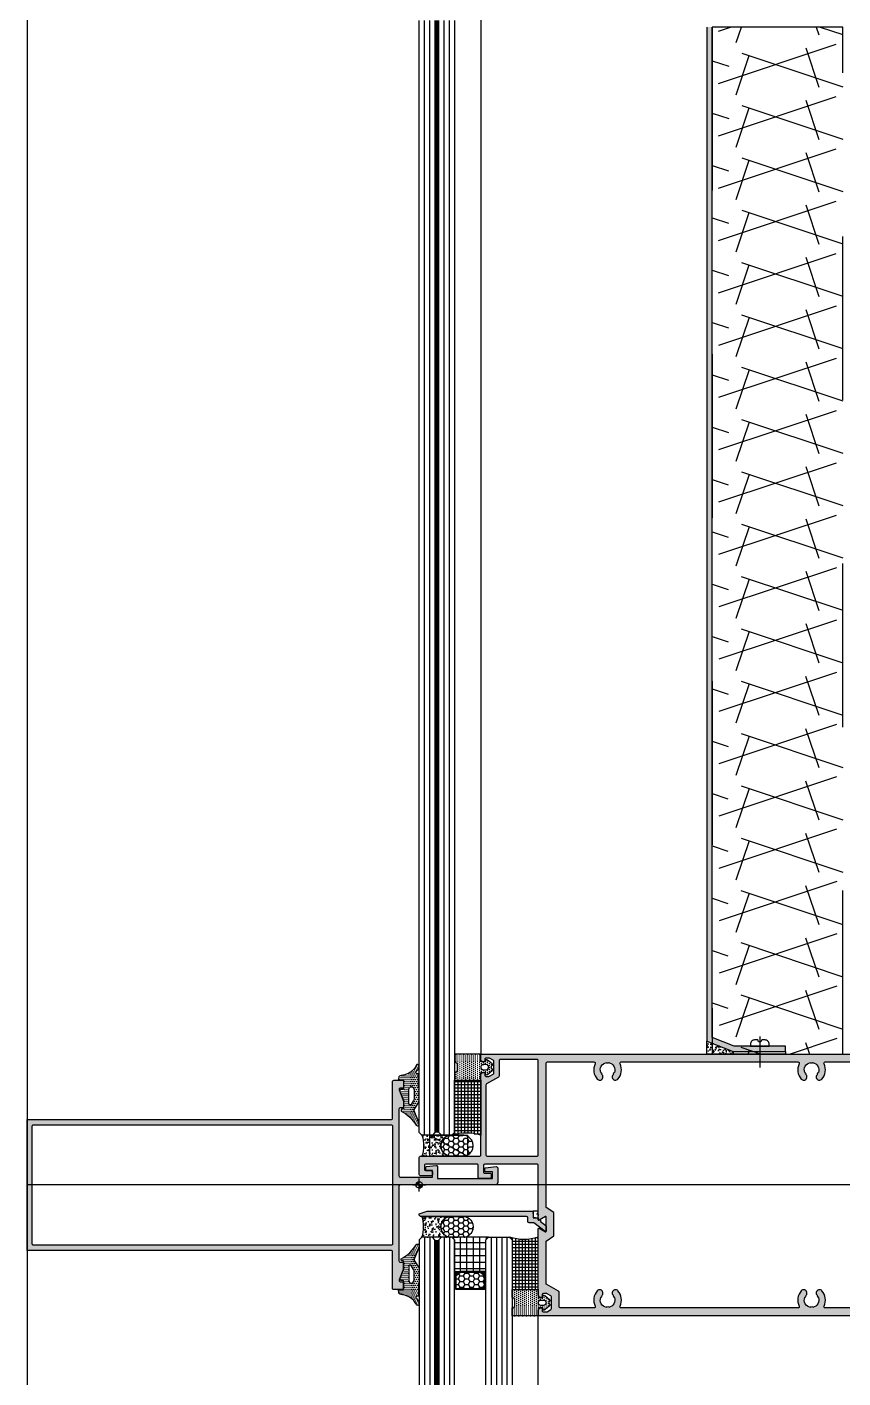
# Model space of a CAD drawing. Header units: millimetres. Extents: x 12351878 to 12381578, y 696206 to 738256.
# Drawn here: x 12356635 to 12356947, y 731465 to 731981 of the extents above; entities that cross this region are included whole.
import ezdxf

# ---------------------------------------------------------------- set-up
doc = ezdxf.new("R2010")
doc.units = ezdxf.units.MM
doc.header["$LTSCALE"] = 1000
for name, pattern in [('CENTER', [50.8, 31.75, -6.35, 6.35, -6.35]), ('CENTER2', [28.575, 19.05, -3.175, 3.175, -3.175]), ('HIDDEN', [0.125, 0.0625, -0.0625])]:
    doc.linetypes.add(name, pattern=pattern)
for name, color, linetype in [('ALUM', 1, 'Continuous'), ('DIM', 7, 'Continuous'), ('ELASTOMER', 6, 'Continuous'), ('ELASTOMER-V', 241, 'Continuous'), ('ELASTROMER-V', 241, 'Continuous'), ('EXTRUSION-V', 141, 'Continuous'), ('EXTRUSION1', 4, 'Continuous'), ('FASTENER', 191, 'Continuous'), ('GLASS', 1, 'Continuous'), ('GLASS-V', 11, 'Continuous'), ('GRID', 8, 'CENTER'), ('INSUL', 8, 'HIDDEN'), ('SFC-ELASTOMER', 6, 'Continuous'), ('SFC-ELASTOMER-V', 241, 'Continuous'), ('SILICONE', 8, 'Continuous'), ('SILICONE-V', 9, 'Continuous'), ('SYMBOL', 7, 'Continuous'), ('型材断面填充', 254, 'Continuous'), ('铝板断面填充', 14, 'Continuous')]:
    doc.layers.add(name, color=color, linetype=linetype)
pattern_1 = [(45, (-5.177405, -3.52174), (-0.04419417, 0.04419417), [])]

# ---------------------------------------------------------------- blocks, each defined once
blk = doc.blocks.new('20211008-LC04')
at = {"layer": '型材断面填充', "linetype": 'ByBlock'}
h = blk.add_hatch(color=256, dxfattribs=at)
edge = h.paths.add_edge_path(flags=16)
edge.add_line((139.73, 22.5), (139.73, -22.5))
edge.add_arc((139.23, -22.5), 0.5, -90, 0, ccw=False)
edge.add_line((139.23, -23), (2.5, -23))
edge.add_arc((2.5, -22.5), 0.5, 180, 270, ccw=False)
edge.add_line((2, -22.5), (2, 22.5))
edge.add_arc((2.5, 22.5), 0.5, 90, 180, ccw=False)
edge.add_line((2.5, 23), (139.23, 23))
edge.add_arc((139.23, 22.5), 0.5, 0, 90, ccw=False)
edge = h.paths.add_edge_path()
edge.add_line((143.7, 37), (142.74, 37))
edge.add_arc((142.74, 36.5), 0.5, 90, 201.8014)
edge.add_line((142.27, 36.31), (143.98, 32.05))
edge.add_arc((143.7, 31.94), 0.3, 0, 21.8014, ccw=False)
edge.add_line((144, 31.94), (144, 29.8))
edge.add_arc((143.7, 29.8), 0.3, -90, 0, ccw=False)
edge.add_line((143.7, 29.5), (142.73, 29.5))
edge.add_arc((142.73, 29), 0.5, 90, 183.6619)
edge.add_line((142.23, 28.97), (142.23, 3.5))
edge.add_arc((142.73, 3.5), 0.5, 180, 270)
edge.add_line((142.73, 3), (155, 3))
edge.add_line((155, 3), (155, 5.5))
edge.add_line((155, 5.5), (152.8, 5.5))
edge.add_arc((152.8, 5.8), 0.3, 180, 270, ccw=False)
edge.add_line((152.5, 5.8), (152.5, 6.74))
edge.add_arc((152.8, 6.74), 0.3, 97.1808, 180, ccw=False)
edge.add_line((152.76, 7.03), (156.44, 7.5))
edge.add_arc((156.5, 7), 0.5, 0, 97.1808, ccw=False)
edge.add_line((157, 7), (157, 2.5))
edge.add_line((157, 2.5), (178, 2.5))
edge.add_line((178, 2.5), (178, 5))
edge.add_line((178, 5), (175.3, 5))
edge.add_arc((175.3, 5.3), 0.3, 180, 270, ccw=False)
edge.add_line((175, 5.3), (175, 6.23))
edge.add_arc((175.3, 6.23), 0.3, 96.3794, 180, ccw=False)
edge.add_line((175.27, 6.53), (179.44, 7))
edge.add_arc((179.5, 6.5), 0.5, 0, 96.3793, ccw=False)
edge.add_line((180, 6.5), (180, 1))
edge.add_arc((179, 1), 1, -90, 0, ccw=False)
edge.add_line((179, 0), (142.73, 0))
edge.add_arc((142.73, -0.5), 0.5, 90, 180)
edge.add_line((142.23, -0.5), (142.23, -28.97))
edge.add_arc((142.73, -29), 0.5, 176.3381, 270)
edge.add_line((142.73, -29.5), (143.7, -29.5))
edge.add_arc((143.7, -29.8), 0.3, 0, 90, ccw=False)
edge.add_line((144, -29.8), (144, -31.94))
edge.add_arc((143.7, -31.94), 0.3, 338.1986, 360, ccw=False)
edge.add_line((143.98, -32.05), (142.27, -36.31))
edge.add_arc((142.74, -36.5), 0.5, 158.1986, 270)
edge.add_line((142.74, -37), (143.7, -37))
edge.add_arc((143.7, -37.3), 0.3, 0, 90, ccw=False)
edge.add_line((144, -37.3), (144, -39.7))
edge.add_arc((143.7, -39.7), 0.3, -90, 0, ccw=False)
edge.add_line((143.7, -40), (140.23, -40))
edge.add_arc((140.23, -39.5), 0.5, 180, 270, ccw=False)
edge.add_line((139.73, -39.5), (139.73, -25.5))
edge.add_arc((139.23, -25.5), 0.5, 0, 90)
edge.add_line((139.23, -25), (0, -25))
edge.add_line((0, -25), (0, 25))
edge.add_line((0, 25), (139.23, 25))
edge.add_arc((139.23, 25.5), 0.5, 270, 360)
edge.add_line((139.73, 25.5), (139.73, 39.5))
edge.add_arc((140.23, 39.5), 0.5, 90, 180, ccw=False)
edge.add_line((140.23, 40), (143.7, 40))
edge.add_arc((143.7, 39.7), 0.3, 0, 90, ccw=False)
edge.add_line((144, 39.7), (144, 37.3))
edge.add_arc((143.7, 37.3), 0.3, 270, 360, ccw=False)
at = {"color": 0, "linetype": 'ByBlock'}
for points in [[(143.7, 37), (142.74, 37, 0.530598), (142.27, 36.31), (143.98, 32.05, -0.095415), (144, 31.94), (144, 29.8, -0.414214), (143.7, 29.5), (142.73, 29.5, 0.43306), (142.23, 28.97), (142.23, 3.5, 0.414214), (142.73, 3), (155, 3), (155, 5.5), (152.8, 5.5, -0.414214), (152.5, 5.8), (152.5, 6.74, -0.377964), (152.76, 7.03), (156.44, 7.5, -0.451416), (157, 7), (157, 2.5), (178, 2.5), (178, 5), (175.3, 5, -0.414214), (175, 5.3), (175, 6.23, -0.381966), (175.27, 6.53), (179.44, 7, -0.447213), (180, 6.5), (180, 1, -0.414214), (179, 0), (142.73, 0, 0.414214), (142.23, -0.5), (142.23, -28.97, 0.43306), (142.73, -29.5), (143.7, -29.5, -0.414214), (144, -29.8), (144, -31.94, -0.095415), (143.98, -32.05), (142.27, -36.31, 0.530598), (142.74, -37), (143.7, -37, -0.414214), (144, -37.3), (144, -39.7, -0.414214), (143.7, -40), (140.23, -40, -0.414214), (139.73, -39.5), (139.73, -25.5, 0.414214), (139.23, -25), (0, -25), (0, 25), (139.23, 25, 0.414214), (139.73, 25.5), (139.73, 39.5, -0.414214), (140.23, 40), (143.7, 40, -0.414214), (144, 39.7), (144, 37.3, -0.414214)], [(139.73, 22.5), (139.73, -22.5, -0.414214), (139.23, -23), (2.5, -23, -0.414214), (2, -22.5), (2, 22.5, -0.414214), (2.5, 23), (139.23, 23, -0.414214)]]:
    blk.add_lwpolyline(points, format="xyb", close=True, dxfattribs=at)
blk = doc.blocks.new('WP')
at = {"linetype": 'ByBlock'}
h = blk.add_hatch(dxfattribs=at)
h.set_pattern_fill('ANSI31', color=0, scale=0.5, style=0)
h.set_pattern_definition(pattern_1)
h.paths.add_polyline_path([(0, 1.25, 0.414214), (-1.25, 0), (0, 0)])
h = blk.add_hatch(dxfattribs=at)
h.set_pattern_fill('ANSI31', color=0, scale=0.5, style=0)
h.set_pattern_definition(pattern_1)
h.paths.add_polyline_path([(0, -1.25, 0.414214), (1.25, 0), (0, 0)])
at = {"color": 0, "linetype": 'ByBlock'}
for p, q in [((-2.45, 0), (2.45, 0)), ((0, -2.45), (0, 2.45))]:
    blk.add_line(p, q, dxfattribs=at)
blk.add_circle((0, 0), 1.25, dxfattribs=at)
blk = doc.blocks.new('*U52')
at = {"linetype": 'CENTER2', "ltscale": 0.5}
blk.add_line((0, 5.68), (0, -12.18), dxfattribs=at)
at = {"color": 0, "linetype": 'ByBlock'}
blk.add_lwpolyline([(-0.67, 2.51), (-1.17, 3.6), (-3, 3.6, 0.414214), (-5.4, 1.2), (-5.4, 0), (5.4, 0), (5.4, 1.2, 0.414214), (3, 3.6), (1.17, 3.6), (0.67, 2.51)], format="xyb", close=True, dxfattribs=at)
blk = doc.blocks.new('*U62')
at = {"layer": 'INSUL'}
h = blk.add_hatch(dxfattribs=at)
h.set_pattern_fill('钻石形', color=256, scale=2.5, style=0, pattern_type=2)
h.set_pattern_definition([(161.57, (-390, 4.5), (-20.00141, -0.00173), [-142.3, 15.8]), (18.43, (-395, 4.5), (-20.00141, 0.00173), [-142.3, 15.8]), (108.43, (-390, 4.5), (9.99638, -50.00438), [47.425, -110.675]), (71.57, (-395, 4.5), (9.99638, 50.00438), [47.425, -110.675])])
h.paths.add_polyline_path([(-392.5, 2), (0, 2), (0, 52), (-392.5, 52)])
at = {"layer": 'SILICONE'}
h = blk.add_hatch(dxfattribs=at)
h.set_pattern_fill('AR-SAND', color=256, angle=360, style=0)
h.set_pattern_definition([(37.5, (-97272.6288, -18845.2114), (-0.062993358, 1.92682377), [0, -1.52, 0, -1.7, 0, -1.625]), (7.5, (-97272.6288, -18845.2114), (1.769776705, 2.822146065), [0, -0.82, 0, -1.37, 0, -0.525]), (327.5, (-97273.8588, -18845.2114), (3.114141862, 0.005659054), [0, -0.5, 0, -1.8, 0, -2.35]), (317.5, (-97273.8588, -18845.2114), (3.006126605, 0.877675565), [0, -0.25, 0, -1.18, 0, -1.35])])
h.paths.add_polyline_path([(-5, 0), (-1, 10), (0, 10), (0, 0)])
at = {"layer": 'ALUM', "linetype": 'ByBlock'}
blk.add_lwpolyline([(-392.5, 0), (-5, 0), (-1, 10), (-1, 30), (-3, 30), (-3, 10.39), (-6.35, 2), (-392.5, 2)], dxfattribs=at)
at = {"layer": 'ELASTROMER-V', "linetype": 'HIDDEN'}
blk.add_lwpolyline([(0, 30), (0, 10), (-1, 10), (-1, 30)], close=True, dxfattribs=at)
at = {"layer": 'INSUL'}
blk.add_lwpolyline([(-392.5, 2), (0, 2), (0, 52), (-392.5, 52)], close=True, dxfattribs=at)
at = {"layer": 'SILICONE'}
blk.add_lwpolyline([(-5, 0), (-1, 10), (0, 10), (0, 0)], close=True, dxfattribs=at)
at = {"layer": 'FASTENER', "xscale": 0.6666666666666666, "yscale": 0.6666666666666666, "zscale": 0.6666666666666666, "rotation": 90.00000000000004}
blk.add_blockref('*U52', (-3, 20.19), dxfattribs=at)
blk = doc.blocks.new('1902-190121-05')
at = {"layer": 'SFC-ELASTOMER-V'}
h = blk.add_hatch(dxfattribs=at)
h.set_pattern_fill('DOTS', color=256, scale=12, style=0)
h.set_pattern_definition([(0, (-98970.10256, 48449.7369), (0.375, 0.75), [0, -0.75])])
edge = h.paths.add_edge_path(flags=16)
edge.add_arc((3, 3.79), 1, 340.0516, 360)
edge.add_line((4, 3.79), (4, 7.22))
edge.add_arc((3, 7.22), 1, 0, 32.5125)
edge.add_line((3.84, 7.75), (2.92, 9.2))
edge.add_arc((2.5, 8.93), 0.5, 32.5125, 180)
edge.add_line((2, 8.93), (2, 3.45))
edge.add_arc((2.95, 3.45), 0.945, 180, 344.0436)
edge.add_arc((7.7, 2.09), 4, 160.0516, 164.0436, ccw=False)
edge = h.paths.add_edge_path()
edge.add_line((5.7, -2.5), (5.2, -2.5))
edge.add_arc((5.2, -3), 0.5, 90, 226.5751)
edge.add_line((4.86, -3.36), (5.06, -3.56))
edge.add_arc((2.81, -6), 3.32, 16.0825, 47.2847, ccw=False)
edge.add_line((6, -5.08), (6, -5.53))
edge.add_arc((5.41, -5.5), 0.591, 194.2601, 356.8265, ccw=False)
edge.add_arc((1.38, -6.82), 3.65, 18.8601, 46.1587)
edge.add_line((3.91, -4.19), (2.69, -3.14))
edge.add_arc((6.85, 3.94), 8.22, 234.2774, 239.6178, ccw=False)
edge.add_line((2.05, -2.73), (0.43, -2.06))
edge.add_arc((-1.81, -11.81), 10, 77.0054, 85.1504)
edge.add_arc((-0.88, -0.85), 1, 188.5308, 265.1504, ccw=False)
edge.add_line((-1.87, -0.99), (-2.02, 0))
edge.add_line((-2.02, 0), (0, 0))
edge.add_line((0, 0), (0, 3.5))
edge.add_line((0, 3.5), (-1, 3.5))
edge.add_arc((-1, 4), 0.5, 157.3801, 270, ccw=False)
edge.add_line((-1.46, 4.19), (0, 7.5))
edge.add_line((0, 7.5), (0, 11))
edge.add_line((0, 11), (-0.5, 11))
edge.add_arc((-0.5, 11.5), 0.5, 143.1301, 270, ccw=False)
edge.add_arc((-8.49, 25.72), 15.85, 298.5903, 327.3087)
edge.add_arc((5.28, 16.89), 0.5, 90, 147.3087, ccw=False)
edge.add_line((5.28, 17.39), (5.5, 17.39))
edge.add_arc((5.5, 16.89), 0.5, 0, 90, ccw=False)
edge.add_line((6, 16.89), (6, 16.57))
edge.add_arc((5.5, 16.57), 0.5, 337.7652, 360, ccw=False)
edge.add_line((5.96, 16.38), (4.01, 11.61))
edge.add_arc((4.47, 11.42), 0.5, 157.7652, 212.5125)
edge.add_line((4.05, 11.15), (5.92, 8.21))
edge.add_arc((5.5, 7.95), 0.5, 0, 32.5125, ccw=False)
edge.add_line((6, 7.95), (6, 2.99))
edge.add_arc((5.5, 2.99), 0.5, 323.1301, 360, ccw=False)
edge.add_arc((6.7, 2.09), 1, 143.1301, 180)
edge.add_line((5.7, 2.09), (5.7, -2.5))
at = {"color": 0, "linetype": 'ByBlock'}
blk.add_lwpolyline([(5.7, -2.5), (5.2, -2.5, 0.678166), (4.86, -3.36), (5.06, -3.56, -0.136993), (6, -5.08), (6, -5.53, -0.858364), (4.84, -5.64), (4.84, -5.64, 0.119679), (3.91, -4.19), (2.69, -3.14, -0.023306), (2.05, -2.73), (0.43, -2.06, 0.035554), (-0.97, -1.84, -0.347355), (-1.87, -0.99), (-2.02, 0), (0, 0), (0, 3.5), (-1, 3.5, -0.535184), (-1.46, 4.19), (0, 7.5), (0, 11), (-0.5, 11, -0.618034), (-0.9, 11.8, 0.125968), (4.86, 17.16, -0.255402), (5.28, 17.39), (5.5, 17.39, -0.414214), (6, 16.89), (6, 16.57, -0.097323), (5.96, 16.38), (4.01, 11.61, 0.24353), (4.05, 11.15), (5.92, 8.21, -0.142822), (6, 7.95), (6, 2.99, -0.162278), (5.9, 2.69, 0.162278), (5.7, 2.09), (5.7, -2.5)], format="xyb", dxfattribs=at)
blk.add_lwpolyline([(3.94, 3.45, 0.087262), (4, 3.79), (4, 7.22, 0.142822), (3.84, 7.75), (2.92, 9.2, 0.750054), (2, 8.93), (2, 3.45, 0.869621), (3.85, 3.19, -0.01742)], format="xyb", close=True, dxfattribs=at)
blk = doc.blocks.new('*U44')
at = {"layer": 'ELASTOMER-V', "linetype": 'ByBlock'}
h = blk.add_hatch(dxfattribs=at)
h.set_pattern_fill('DOTS', color=256, scale=12, style=0)
h.set_pattern_definition([(0, (0, -2), (0.375, 0.75), [0, -0.75])])
edge = h.paths.add_edge_path()
edge.add_arc((1, -14.81), 1, 0, 90)
edge.add_line((1, -13.81), (-1, -13.81))
edge.add_arc((-1, -14.81), 1, 90, 180)
edge.add_line((-2, -14.81), (-5, -14.81))
edge.add_line((-5, -14.81), (-5, -4.81))
edge.add_line((-5, -4.81), (-2, -4.81))
edge.add_line((-2, -4.81), (-2, -3.11))
edge.add_line((-2, -3.11), (-2.35, -3.11))
edge.add_arc((-2.35, -2.61), 0.5, 140.4654, 270, ccw=False)
edge.add_line((-2.74, -2.29), (-1.25, -0.49))
edge.add_arc((-0.86, -0.81), 0.5, 90, 140.4654, ccw=False)
edge.add_line((-0.86, -0.31), (-0.75, -0.31))
edge.add_arc((0, 0), 0.813, 202.6199, 337.3801)
edge.add_line((0.75, -0.31), (0.86, -0.31))
edge.add_arc((0.86, -0.81), 0.5, 39.5346, 90, ccw=False)
edge.add_line((1.25, -0.49), (2.74, -2.29))
edge.add_arc((2.35, -2.61), 0.5, -90, 39.5346, ccw=False)
edge.add_line((2.35, -3.11), (2, -3.11))
edge.add_line((2, -3.11), (2, -4.81))
edge.add_line((2, -4.81), (5, -4.81))
edge.add_line((5, -4.81), (5, -14.81))
edge.add_line((5, -14.81), (2, -14.81))
edge = h.paths.add_edge_path(flags=16)
edge.add_line((1, -2.81), (1, -3.81))
edge.add_arc((0, -3.81), 1, -180, 0, ccw=False)
edge.add_line((-1, -3.81), (-1, -2.81))
edge.add_arc((0, -2.81), 1, 0, 180, ccw=False)
at = {"color": 0, "linetype": 'ByBlock'}
for points in [[(2, -14.81, 0.414214), (1, -13.81), (-1, -13.81, 0.414214), (-2, -14.81), (-5, -14.81), (-5, -4.81), (-2, -4.81), (-2, -3.11), (-2.35, -3.11, -0.634219), (-2.74, -2.29), (-1.25, -0.49, -0.223826), (-0.86, -0.31), (-0.75, -0.31, 0.666667), (0.75, -0.31), (0.86, -0.31, -0.223826), (1.25, -0.49), (2.74, -2.29, -0.634219), (2.35, -3.11), (2, -3.11), (2, -4.81), (5, -4.81), (5, -14.81)], [(1, -2.81), (1, -3.81, -1), (-1, -3.81), (-1, -2.81, -1)]]:
    blk.add_lwpolyline(points, format="xyb", close=True, dxfattribs=at)
blk = doc.blocks.new('*U57')
at = {"layer": 'GLASS'}
for points in [[(426, 11.5), (1, 11.5), (0, 10.5), (0, 6.5), (1, 5.5), (426, 5.5)], [(426, 4), (1, 4), (0, 3), (0, -1), (1, -2), (426, -2)]]:
    blk.add_lwpolyline(points, dxfattribs=at)
at = {"layer": 'GLASS-V'}
for p, q in [((0, 9.5), (426, 9.5)), ((0, 7.5), (426, 7.5)), ((0, 2), (426, 2)), ((0, 0), (426, 0))]:
    blk.add_line(p, q, dxfattribs=at)
at = {"layer": 'GLASS-V', "linetype": 'HIDDEN', "const_width": 1.5}
blk.add_lwpolyline([(1, 4.75), (426, 4.75)], dxfattribs=at)
blk = doc.blocks.new('20211011-LC03')
at = {"layer": '型材断面填充', "linetype": 'ByBlock'}
h = blk.add_hatch(color=256, dxfattribs=at)
edge = h.paths.add_edge_path()
edge.add_arc((3.27, 2.2), 0.2, 270, 390)
edge.add_line((3.44, 2.3), (3.34, 2.48))
edge.add_arc((3.53, 2.59), 0.222, 90, 210, ccw=False)
edge.add_line((3.53, 2.81), (3.81, 2.81))
edge.add_arc((3.81, 3.04), 0.222, 270, 322.4314)
edge.add_line((3.99, 2.9), (5.5, 4.86))
edge.add_arc((5.67, 4.73), 0.22, 90, 142.4314, ccw=False)
edge.add_line((5.67, 4.95), (7.64, 4.95))
edge.add_arc((7.64, 4.73), 0.22, -37.5686, 90, ccw=False)
edge.add_line((7.81, 4.59), (4.5, 0.28))
edge.add_line((4.5, 0.28), (4.5, -1.5))
edge.add_arc((4, -1.5), 0.5, -89.9999, 0, ccw=False)
edge.add_line((4, -2), (2.5, -2))
edge.add_arc((2.5, -2.5), 0.5, 90.0001, 180)
edge.add_line((2, -2.5), (2, -43))
edge.add_arc((1.5, -43), 0.5, -90, 0, ccw=False)
edge.add_line((1.5, -43.5), (1, -43.5))
edge.add_line((1, -43.5), (0, -40.5))
edge.add_line((0, -40.5), (0, 0))
edge.add_line((0, 0), (2.5, 0))
edge.add_line((2.5, 0), (2.5, 2))
edge.add_line((2.5, 2), (3.27, 2))
at = {"color": 0, "linetype": 'ByBlock'}
blk.add_lwpolyline([(3.27, 2, 0.57735), (3.44, 2.3), (3.34, 2.48, -0.57735), (3.53, 2.81), (3.81, 2.81, 0.232852), (3.99, 2.9), (5.5, 4.86, -0.232852), (5.67, 4.95), (7.64, 4.95, -0.622255), (7.81, 4.59), (4.5, 0.28), (4.5, -1.5, -0.414213), (4, -2), (2.5, -2, 0.414213), (2, -2.5), (2, -43, -0.414214), (1.5, -43.5), (1, -43.5), (0, -40.5), (0, 0), (2.5, 0), (2.5, 2)], format="xyb", close=True, dxfattribs=at)
blk = doc.blocks.new('*U116')
at = {"layer": 'GLASS-V'}
h = blk.add_hatch(dxfattribs=at)
h.set_pattern_fill('HONEY', color=256, scale=10, angle=90, style=0)
h.set_pattern_definition([(90, (-8261.038, 34583.1971), (1.08253175, 1.875), [1.25, -2.5]), (330, (-8261.038, 34583.1971), (1.082531757, -1.874999996), [1.25, -2.5]), (30, (-8261.038, 34583.1971), (2.165063507, 4e-09), [-2.5, 1.25])])
edge = h.paths.add_edge_path()
edge.add_arc((14.8, 12.25), 0.2, 218, 270, ccw=False)
edge.add_line((14.64, 12.13), (13.34, 13.79))
edge.add_arc((13.5, 13.91), 0.2, 180, 218, ccw=False)
edge.add_line((13.3, 13.91), (13.3, 17.5))
edge.add_line((13.3, 17.5), (13.3, 21.09))
edge.add_arc((13.5, 21.09), 0.2, 142, 180, ccw=False)
edge.add_line((13.34, 21.21), (14.64, 22.87))
edge.add_arc((14.8, 22.75), 0.2, 90, 142, ccw=False)
edge.add_line((14.8, 22.95), (19.5, 22.95))
edge.add_arc((19.5, 22.75), 0.2, 0, 90, ccw=False)
edge.add_line((19.7, 22.75), (19.7, 12.25))
edge.add_arc((19.5, 12.25), 0.2, 270, 360, ccw=False)
edge.add_line((19.5, 12.05), (14.8, 12.05))
at = {"layer": 'SILICONE'}
h = blk.add_hatch(dxfattribs=at)
h.set_pattern_fill('DOTS', color=256, scale=3, angle=180, style=0)
h.set_pattern_definition([(180, (-2314.46293, 32414.2856), (-0.09375, -0.1875), [0, -0.1875])])
edge = h.paths.add_edge_path()
edge.add_arc((-1.94, 22.29), 14.99, -4.6162, 4.6162, ccw=False)
edge.add_arc((13.47, 21.1), 0.474, 140.8945, 181.1055, ccw=False)
edge.add_line((13.11, 21.4), (14.41, 23.06))
edge.add_arc((14.8, 22.75), 0.5, 90, 142, ccw=False)
edge.add_line((14.8, 23.25), (14.8, 23.5))
edge.add_line((14.8, 23.5), (13, 23.5))
h = blk.add_hatch(dxfattribs=at)
h.set_pattern_fill('DOTS', color=256, scale=3, angle=270, style=0)
h.set_pattern_definition([(270, (-2314.46293, 32414.2856), (0.1875, -0.09375), [0, -0.1875])])
edge = h.paths.add_edge_path()
edge.add_arc((-1.94, 12.71), 14.99, 355.3838, 364.6162)
edge.add_arc((13.47, 13.9), 0.474, 178.8945, 219.1055)
edge.add_line((13.11, 13.6), (14.41, 11.94))
edge.add_arc((14.8, 12.25), 0.5, 218, 270)
edge.add_line((14.8, 11.75), (14.8, 11.5))
edge.add_line((14.8, 11.5), (13, 11.5))
at = {"layer": 'SILICONE-V'}
h = blk.add_hatch(dxfattribs=at)
h.set_pattern_fill('ANSI37', color=256, scale=20, angle=135, style=0)
h.set_pattern_definition([(180, (-8259.038, 34605.197), (2e-12, -2.5), []), (270, (-8259.038, 34605.197), (2.5, 2e-12), [])])
edge = h.paths.add_edge_path()
edge.add_line((0, 24.5), (0, 10.5))
edge.add_line((0, 10.5), (1, 11.5))
edge.add_line((1, 11.5), (13, 11.5))
edge.add_arc((-2.77, 12.73), 15.82, 355.5337, 364.4663)
edge.add_line((13, 13.96), (13, 21.04))
edge.add_arc((-1.77, 22.27), 14.82, 355.2311, 364.7689)
edge.add_line((13, 23.5), (1, 23.5))
edge.add_line((1, 23.5), (0, 24.5))
at = {"layer": 'GLASS'}
for points in [[(1185, 23.5), (1, 23.5), (0, 24.5), (0, 32.5), (1, 33.5), (1185, 33.5)], [(1185, 11.5), (1, 11.5), (0, 10.5), (0, 6.5), (1, 5.5), (1185, 5.5)], [(1185, 4), (1, 4), (0, 3), (0, -1), (1, -2), (1185, -2)]]:
    blk.add_lwpolyline(points, dxfattribs=at)
at = {"layer": 'GLASS-V'}
for p, q in [((0, 31.5), (1185, 31.5)), ((0, 29.5), (1185, 29.5)), ((0, 27.5), (1185, 27.5)), ((0, 25.5), (1185, 25.5)), ((20, 20.67, 0), (19.7, 20.67, 0)), ((20, 20.08, 0), (19.7, 20.08, 0)), ((20, 14.92, 0), (19.7, 14.92, 0)), ((20, 14.33, 0), (19.7, 14.33, 0)), ((0, 9.5), (1185, 9.5)), ((0, 7.5), (1185, 7.5)), ((0, 2), (1185, 2)), ((0, 0), (1185, 0))]:
    blk.add_line(p, q, dxfattribs=at)
for points in [[(13, 17.5), (13, 21.09, -0.167343), (13.11, 21.4), (14.41, 23.06, -0.230868), (14.8, 23.25), (19.5, 23.25, -0.414214), (20, 22.75), (20, 17.5), (20, 12.25, -0.414214), (19.5, 11.75), (14.8, 11.75, -0.230868), (14.41, 11.94), (13.11, 13.6, -0.167343), (13, 13.91)], [(14.8, 12.05, -0.230868), (14.64, 12.13), (13.34, 13.79, -0.167343), (13.3, 13.91), (13.3, 17.5), (13.3, 21.09, -0.167343), (13.34, 21.21), (14.64, 22.87, -0.230868), (14.8, 22.95), (19.5, 22.95, -0.414214), (19.7, 22.75), (19.7, 12.25, -0.414214), (19.5, 12.05)]]:
    blk.add_lwpolyline(points, format="xyb", close=True, dxfattribs=at)
at = {"layer": 'GLASS-V', "linetype": 'HIDDEN', "const_width": 1.5}
blk.add_lwpolyline([(1, 4.75), (1185, 4.75)], dxfattribs=at)
at = {"layer": 'SILICONE'}
for points in [[(0, 24.5), (0, 10.5), (1, 11.5), (13, 11.5, 0.038996), (13, 13.96), (13, 21.04, 0.041641), (13, 23.5), (1, 23.5)], [(13, 23.5, -0.040306), (13, 21.09, -0.177276), (13.11, 21.4), (14.41, 23.06, -0.230868), (14.8, 23.25), (14.8, 23.5)], [(13, 11.5, 0.040306), (13, 13.91, 0.177276), (13.11, 13.6), (14.41, 11.94, 0.230868), (14.8, 11.75), (14.8, 11.5)]]:
    blk.add_lwpolyline(points, format="xyb", close=True, dxfattribs=at)
blk = doc.blocks.new('20211011-LC12')
at = {"layer": '型材断面填充', "linetype": 'ByBlock'}
h = blk.add_hatch(color=256, dxfattribs=at)
edge = h.paths.add_edge_path(flags=16)
edge.add_arc((45, 47.5), 0.5, 0, 90)
edge.add_line((45, 48), (31, 48))
edge.add_arc((31, 47.5), 0.5, 90, 180)
edge.add_line((30.5, 47.5), (30.5, 41.63))
edge.add_arc((30, 41.63), 0.5, -60.2551, 0, ccw=False)
edge.add_line((30.25, 41.2), (25.75, 38.63))
edge.add_arc((26, 38.19), 0.5, 119.7449, 180)
edge.add_line((25.5, 38.19), (25.5, 11.5))
edge.add_arc((26, 11.5), 0.5, 180, 270)
edge.add_line((26, 11), (45, 11))
edge.add_arc((45, 11.5), 0.5, 270, 360)
edge.add_line((45.5, 11.5), (45.5, 47.5))
edge = h.paths.add_edge_path(flags=16)
edge.add_arc((150, 44), 5.3, 154.4668, 222.0226)
edge.add_arc((146.99, 41.29), 1.25, 222.0226, 330)
edge.add_arc((146.99, 41.29), 1.25, 330, 402.0226)
edge.add_arc((150, 44), 2.8, 218.5196, 222.0226, ccw=False)
edge.add_line((147.81, 42.26), (147.93, 42.35))
edge.add_arc((150, 44), 2.65, 201.4804, 218.5196, ccw=False)
edge.add_line((147.53, 43.03), (147.39, 42.97))
edge.add_arc((150, 44), 2.8, 98.5196, 201.4804, ccw=False)
edge.add_line((149.59, 46.77), (149.61, 46.62))
edge.add_arc((150, 44), 2.65, 81.4804, 98.5196, ccw=False)
edge.add_line((150.39, 46.62), (150.41, 46.77))
edge.add_arc((150, 44), 2.8, -21.4804, 81.4804, ccw=False)
edge.add_line((152.61, 42.97), (152.47, 43.03))
edge.add_arc((150, 44), 2.65, 321.4804, 338.5196, ccw=False)
edge.add_line((152.07, 42.35), (152.19, 42.26))
edge.add_arc((150, 44), 2.8, 317.9774, 321.4804, ccw=False)
edge.add_arc((153.01, 41.29), 1.25, 137.9774, 210)
edge.add_arc((153.01, 41.29), 1.25, 210, 317.9774)
edge.add_arc((150, 44), 5.3, 317.9774, 385.5332)
edge.add_arc((155.23, 46.5), 0.5, 90, 205.5332, ccw=False)
edge.add_line((155.23, 47), (196.5, 47))
edge.add_arc((196.5, 46.5), 0.5, 0, 90, ccw=False)
edge.add_line((197, 46.5), (197, -46.5))
edge.add_arc((196.5, -46.5), 0.5, -90, 0, ccw=False)
edge.add_line((196.5, -47), (155.23, -47))
edge.add_arc((155.23, -46.5), 0.5, 154.4668, 270, ccw=False)
edge.add_arc((150, -44), 5.3, 334.4668, 402.0226)
edge.add_arc((153.01, -41.29), 1.25, 42.0226, 150)
edge.add_arc((153.01, -41.29), 1.25, 150, 222.0226)
edge.add_arc((150, -44), 2.8, 38.5196, 42.0226, ccw=False)
edge.add_line((152.19, -42.26), (152.07, -42.35))
edge.add_arc((150, -44), 2.65, 21.4804, 38.5196, ccw=False)
edge.add_line((152.47, -43.03), (152.61, -42.97))
edge.add_arc((150, -44), 2.8, -81.4804, 21.4804, ccw=False)
edge.add_line((150.41, -46.77), (150.39, -46.62))
edge.add_arc((150, -44), 2.65, 261.4804, 278.5196, ccw=False)
edge.add_line((149.61, -46.62), (149.59, -46.77))
edge.add_arc((150, -44), 2.8, 158.5196, 261.4804, ccw=False)
edge.add_line((147.39, -42.97), (147.53, -43.03))
edge.add_arc((150, -44), 2.65, 141.4804, 158.5196, ccw=False)
edge.add_line((147.93, -42.35), (147.81, -42.26))
edge.add_arc((150, -44), 2.8, 137.9774, 141.4804, ccw=False)
edge.add_arc((146.99, -41.29), 1.25, 317.9774, 390)
edge.add_arc((146.99, -41.29), 1.25, 30, 137.9774)
edge.add_arc((150, -44), 5.3, 137.9774, 205.5332)
edge.add_arc((144.77, -46.5), 0.5, -90, 25.5332, ccw=False)
edge.add_line((144.77, -47), (77.23, -47))
edge.add_arc((77.23, -46.5), 0.5, 154.4668, 270, ccw=False)
edge.add_arc((72, -44), 5.3, 334.4668, 402.0226)
edge.add_arc((75.01, -41.29), 1.25, 42.0226, 150)
edge.add_arc((75.01, -41.29), 1.25, 150, 222.0226)
edge.add_arc((72, -44), 2.8, 38.5196, 42.0226, ccw=False)
edge.add_line((74.19, -42.26), (74.07, -42.35))
edge.add_arc((72, -44), 2.65, 21.4804, 38.5196, ccw=False)
edge.add_line((74.47, -43.03), (74.61, -42.97))
edge.add_arc((72, -44), 2.8, -81.4804, 21.4804, ccw=False)
edge.add_line((72.41, -46.77), (72.39, -46.62))
edge.add_arc((72, -44), 2.65, 261.4804, 278.5196, ccw=False)
edge.add_line((71.61, -46.62), (71.59, -46.77))
edge.add_arc((72, -44), 2.8, 158.5196, 261.4804, ccw=False)
edge.add_line((69.39, -42.97), (69.53, -43.03))
edge.add_arc((72, -44), 2.65, 141.4804, 158.5196, ccw=False)
edge.add_line((69.93, -42.35), (69.81, -42.26))
edge.add_arc((72, -44), 2.8, 137.9774, 141.4804, ccw=False)
edge.add_arc((68.99, -41.29), 1.25, 317.9774, 390)
edge.add_arc((68.99, -41.29), 1.25, 30, 137.9774)
edge.add_arc((72, -44), 5.3, 137.9774, 205.5332)
edge.add_arc((66.77, -46.5), 0.5, -90, 25.5332, ccw=False)
edge.add_line((66.77, -47), (54, -47))
edge.add_arc((54, -46.5), 0.5, 180, 270, ccw=False)
edge.add_line((53.5, -46.5), (53.5, -41.05))
edge.add_arc((53, -41.05), 0.5, 0, 60.2551)
edge.add_line((53.25, -40.62), (48.75, -38.05))
edge.add_arc((49, -37.61), 0.5, 180, 240.2551, ccw=False)
edge.add_line((48.5, -37.61), (48.5, -21.42))
edge.add_line((48.5, -21.42), (51.5, -19.42))
edge.add_line((51.5, -19.42), (51.5, -10.58))
edge.add_line((51.5, -10.58), (48.5, -8.58))
edge.add_line((48.5, -8.58), (48.5, 46.5))
edge.add_arc((49, 46.5), 0.5, 90, 180, ccw=False)
edge.add_line((49, 47), (66.77, 47))
edge.add_arc((66.77, 46.5), 0.5, -25.5332, 90, ccw=False)
edge.add_arc((72, 44), 5.3, 154.4668, 222.0226)
edge.add_arc((68.99, 41.29), 1.25, 222.0226, 330)
edge.add_arc((68.99, 41.29), 1.25, 330, 402.0226)
edge.add_arc((72, 44), 2.8, 218.5196, 222.0226, ccw=False)
edge.add_line((69.81, 42.26), (69.93, 42.35))
edge.add_arc((72, 44), 2.65, 201.4804, 218.5196, ccw=False)
edge.add_line((69.53, 43.03), (69.39, 42.97))
edge.add_arc((72, 44), 2.8, 98.5196, 201.4804, ccw=False)
edge.add_line((71.59, 46.77), (71.61, 46.62))
edge.add_arc((72, 44), 2.65, 81.4804, 98.5196, ccw=False)
edge.add_line((72.39, 46.62), (72.41, 46.77))
edge.add_arc((72, 44), 2.8, -21.4804, 81.4804, ccw=False)
edge.add_line((74.61, 42.97), (74.47, 43.03))
edge.add_arc((72, 44), 2.65, 321.4804, 338.5196, ccw=False)
edge.add_line((74.07, 42.35), (74.19, 42.26))
edge.add_arc((72, 44), 2.8, 317.9774, 321.4804, ccw=False)
edge.add_arc((75.01, 41.29), 1.25, 137.9774, 210)
edge.add_arc((75.01, 41.29), 1.25, 210, 317.9774)
edge.add_arc((72, 44), 5.3, 317.9774, 385.5332)
edge.add_arc((77.23, 46.5), 0.5, 90, 205.5332, ccw=False)
edge.add_line((77.23, 47), (144.77, 47))
edge.add_arc((144.77, 46.5), 0.5, -25.5332, 90, ccw=False)
edge = h.paths.add_edge_path()
edge.add_arc((46.5, -48), 1, 90, 180, ccw=False)
edge.add_line((46.5, -47), (46.7, -47))
edge.add_arc((46.7, -47.3), 0.3, 0, 90, ccw=False)
edge.add_line((47, -47.3), (47, -48))
edge.add_arc((47.5, -48), 0.5, 180, 270)
edge.add_line((47.5, -48.5), (48.62, -48.5))
edge.add_arc((48.62, -48), 0.5, 270, 299.7449)
edge.add_line((48.87, -48.43), (50.25, -47.64))
edge.add_arc((50, -47.21), 0.5, 299.7449, 360)
edge.add_line((50.5, -47.21), (50.5, -42.79))
edge.add_arc((50, -42.79), 0.5, 0, 60.2551)
edge.add_line((50.25, -42.36), (48.87, -41.57))
edge.add_arc((48.62, -42), 0.5, 60.2551, 90)
edge.add_line((48.62, -41.5), (47.5, -41.5))
edge.add_arc((47.5, -42), 0.5, 90, 180)
edge.add_line((47, -42), (47, -42.7))
edge.add_arc((46.7, -42.7), 0.3, -90, 0, ccw=False)
edge.add_line((46.7, -43), (46.5, -43))
edge.add_arc((46.5, -42), 1, 180, 270, ccw=False)
edge.add_line((45.5, -42), (45.5, -16.73))
edge.add_arc((45.7, -16.73), 0.2, 60.8823, 180, ccw=False)
edge.add_line((45.8, -16.55), (48.2, -17.89))
edge.add_arc((48.3, -17.72), 0.2, 240.8823, 360)
edge.add_line((48.5, -17.72), (48.5, -12.28))
edge.add_arc((48.3, -12.28), 0.2, 360, 479.1177)
edge.add_line((48.2, -12.11), (45.8, -13.45))
edge.add_arc((45.7, -13.27), 0.2, 180, 299.1177, ccw=False)
edge.add_line((45.5, -13.27), (45.5, 7.5))
edge.add_arc((45, 7.5), 0.5, 0, 90)
edge.add_line((45, 8), (25, 8))
edge.add_arc((25, 7.5), 0.5, 90, 180)
edge.add_line((24.5, 7.5), (24.5, 5))
edge.add_arc((25, 5), 0.5, 180, 270)
edge.add_line((25, 4.5), (27, 4.5))
edge.add_arc((27, 4), 0.5, 0, 90, ccw=False)
edge.add_line((27.5, 4), (27.5, 3))
edge.add_arc((27, 3), 0.5, -90, 0, ccw=False)
edge.add_line((27, 2.5), (23, 2.5))
edge.add_arc((23, 3), 0.5, 180, 270, ccw=False)
edge.add_line((22.5, 3), (22.5, 7.5))
edge.add_arc((22, 7.5), 0.5, 0, 90)
edge.add_line((22, 8), (2.5, 8))
edge.add_arc((2.5, 7.5), 0.5, 90, 180)
edge.add_line((2, 7.5), (2, 6))
edge.add_arc((2.5, 6), 0.5, 180, 270)
edge.add_line((2.5, 5.5), (4.5, 5.5))
edge.add_arc((4.5, 5), 0.5, 0, 90, ccw=False)
edge.add_line((5, 5), (5, 4))
edge.add_arc((4.5, 4), 0.5, -90, 0, ccw=False)
edge.add_line((4.5, 3.5), (0.5, 3.5))
edge.add_arc((0.5, 4), 0.5, 180, 270, ccw=False)
edge.add_line((0, 4), (0, 10.5))
edge.add_arc((0.5, 10.5), 0.5, 90, 180, ccw=False)
edge.add_line((0.5, 11), (23, 11))
edge.add_arc((23, 11.5), 0.5, 270, 360)
edge.add_line((23.5, 11.5), (23.5, 42))
edge.add_arc((24.5, 42), 1, 90, 180, ccw=False)
edge.add_line((24.5, 43), (24.7, 43))
edge.add_arc((24.7, 42.7), 0.3, 0, 90, ccw=False)
edge.add_line((25, 42.7), (25, 42))
edge.add_arc((25.5, 42), 0.5, 180, 270)
edge.add_line((25.5, 41.5), (26.62, 41.5))
edge.add_arc((26.62, 42), 0.5, 270, 299.7449)
edge.add_line((26.87, 41.57), (28.25, 42.36))
edge.add_arc((28, 42.79), 0.5, 299.7449, 360)
edge.add_line((28.5, 42.79), (28.5, 47.21))
edge.add_arc((28, 47.21), 0.5, 360, 420.2551)
edge.add_line((28.25, 47.64), (26.87, 48.43))
edge.add_arc((26.62, 48), 0.5, 60.2551, 90)
edge.add_line((26.62, 48.5), (25.5, 48.5))
edge.add_arc((25.5, 48), 0.5, 90, 180)
edge.add_line((25, 48), (25, 47.3))
edge.add_arc((24.7, 47.3), 0.3, -90, 0, ccw=False)
edge.add_line((24.7, 47), (24.5, 47))
edge.add_arc((24.5, 48), 1, 180, 270, ccw=False)
edge.add_line((23.5, 48), (23.5, 50))
edge.add_line((23.5, 50), (200, 50))
edge.add_line((200, 50), (200, -50))
edge.add_line((200, -50), (45.5, -50))
edge.add_line((45.5, -50), (45.5, -48))
at = {"color": 0, "linetype": 'ByBlock', "elevation": 0}
for points in [[(45.5, -48, -0.414214), (46.5, -47), (46.7, -47, -0.414214), (47, -47.3), (47, -48, 0.414214), (47.5, -48.5), (48.62, -48.5, 0.13052), (48.87, -48.43), (50.25, -47.64, 0.269143), (50.5, -47.21), (50.5, -42.79, 0.269143), (50.25, -42.36), (48.87, -41.57, 0.13052), (48.62, -41.5), (47.5, -41.5, 0.414214), (47, -42), (47, -42.7, -0.414214), (46.7, -43), (46.5, -43, -0.414213), (45.5, -42), (45.5, -16.73, -0.572229), (45.8, -16.55), (48.2, -17.89, 0.572229), (48.5, -17.72), (48.5, -12.28, 0.572229), (48.2, -12.11), (45.8, -13.45, -0.572229), (45.5, -13.27), (45.5, 7.5, 0.414214), (45, 8), (25, 8, 0.414213), (24.5, 7.5), (24.5, 5, 0.414214), (25, 4.5), (27, 4.5, -0.414214), (27.5, 4), (27.5, 3, -0.414214), (27, 2.5), (23, 2.5, -0.414214), (22.5, 3), (22.5, 7.5, 0.414214), (22, 8), (2.5, 8, 0.414214), (2, 7.5), (2, 6, 0.414214), (2.5, 5.5), (4.5, 5.5, -0.414214), (5, 5), (5, 4, -0.414214), (4.5, 3.5), (0.5, 3.5, -0.414214), (0, 4), (0, 10.5, -0.414214), (0.5, 11), (23, 11, 0.414214), (23.5, 11.5), (23.5, 42, -0.414214), (24.5, 43), (24.7, 43, -0.414214), (25, 42.7), (25, 42, 0.414214), (25.5, 41.5), (26.62, 41.5, 0.13052), (26.87, 41.57), (28.25, 42.36, 0.269143), (28.5, 42.79), (28.5, 47.21, 0.269143), (28.25, 47.64), (26.87, 48.43, 0.13052), (26.62, 48.5), (25.5, 48.5, 0.414214), (25, 48), (25, 47.3, -0.414214), (24.7, 47), (24.5, 47, -0.414214), (23.5, 48), (23.5, 50), (200, 50), (200, -50), (45.5, -50)], [(45.5, 47.5, 0.414214), (45, 48), (31, 48, 0.414214), (30.5, 47.5), (30.5, 41.63, -0.269143), (30.25, 41.2), (25.75, 38.63, 0.269143), (25.5, 38.19), (25.5, 11.5, 0.414214), (26, 11), (45, 11, 0.414214), (45.5, 11.5)], [(145.22, 46.28, 0.303613), (146.06, 40.45, 0.509401), (148.07, 40.66, 0.325029), (147.92, 42.13, -0.015286), (147.81, 42.26), (147.93, 42.35, -0.074485), (147.53, 43.03), (147.39, 42.97, -0.482132), (149.59, 46.77), (149.61, 46.62, -0.074485), (150.39, 46.62), (150.41, 46.77, -0.482132), (152.61, 42.97), (152.47, 43.03, -0.074485), (152.07, 42.35), (152.19, 42.26, -0.015286), (152.08, 42.13, 0.325029), (151.93, 40.66, 0.509401), (153.94, 40.45, 0.303613), (154.78, 46.28, -0.55165), (155.23, 47), (196.5, 47, -0.414214), (197, 46.5), (197, -46.5, -0.414214), (196.5, -47), (155.23, -47, -0.55165), (154.78, -46.28, 0.303613), (153.94, -40.45, 0.509401), (151.93, -40.66, 0.325029), (152.08, -42.13, -0.015286), (152.19, -42.26), (152.07, -42.35, -0.074485), (152.47, -43.03), (152.61, -42.97, -0.482132), (150.41, -46.77), (150.39, -46.62, -0.074485), (149.61, -46.62), (149.59, -46.77, -0.482132), (147.39, -42.97), (147.53, -43.03, -0.074485), (147.93, -42.35), (147.81, -42.26, -0.015286), (147.92, -42.13, 0.325029), (148.07, -40.66, 0.509401), (146.06, -40.45, 0.303613), (145.22, -46.28, -0.55165), (144.77, -47), (77.23, -47, -0.55165), (76.78, -46.28, 0.303613), (75.94, -40.45, 0.509401), (73.93, -40.66, 0.325029), (74.08, -42.13, -0.015286), (74.19, -42.26), (74.07, -42.35, -0.074485), (74.47, -43.03), (74.61, -42.97, -0.482132), (72.41, -46.77), (72.39, -46.62, -0.074485), (71.61, -46.62), (71.59, -46.77, -0.482132), (69.39, -42.97), (69.53, -43.03, -0.074485), (69.93, -42.35), (69.81, -42.26, -0.015286), (69.92, -42.13, 0.325029), (70.07, -40.66, 0.509401), (68.06, -40.45, 0.303613), (67.22, -46.28, -0.55165), (66.77, -47), (54, -47, -0.414214), (53.5, -46.5), (53.5, -41.05, 0.269143), (53.25, -40.62), (48.75, -38.05, -0.269143), (48.5, -37.61), (48.5, -21.42), (51.5, -19.42), (51.5, -10.58), (48.5, -8.58), (48.5, 46.5, -0.414214), (49, 47), (66.77, 47, -0.55165), (67.22, 46.28, 0.303613), (68.06, 40.45, 0.509401), (70.07, 40.66, 0.325029), (69.92, 42.13, -0.015286), (69.81, 42.26), (69.93, 42.35, -0.074485), (69.53, 43.03), (69.39, 42.97, -0.482132), (71.59, 46.77), (71.61, 46.62, -0.074485), (72.39, 46.62), (72.41, 46.77, -0.482132), (74.61, 42.97), (74.47, 43.03, -0.074485), (74.07, 42.35), (74.19, 42.26, -0.015286), (74.08, 42.13, 0.325029), (73.93, 40.66, 0.509401), (75.94, 40.45, 0.303613), (76.78, 46.28, -0.55165), (77.23, 47), (144.77, 47, -0.55165)]]:
    blk.add_lwpolyline(points, format="xyb", close=True, dxfattribs=at)
blk = doc.blocks.new('apqs02')
at = {"layer": 'ELASTOMER-V'}
h = blk.add_hatch(dxfattribs=at)
h.set_pattern_fill('HONEY', color=256, scale=10, style=0)
h.set_pattern_definition([(360, (36112.9707, -5901.0676), (1.875, 1.082531755), [1.25, -2.5]), (120, (36112.9707, -5901.0676), (-1.875, 1.082531755), [1.25, -2.5]), (60, (36112.9707, -5901.0676), (9e-16, 2.16506351), [-2.5, 1.25])])
edge = h.paths.add_edge_path()
edge.add_arc((3203.63, 1830.57), 4.01, 266.9829, 453.0171)
edge.add_line((3203.42, 1834.57), (3199.42, 1834.57))
edge.add_arc((3199.21, 1830.57), 4.01, 446.9762, 633.0238)
edge.add_line((3199.42, 1826.57), (3203.42, 1826.57))
h = blk.add_hatch(dxfattribs=at)
h.set_pattern_fill('HONEY', color=256, scale=10, style=0)
h.set_pattern_definition([(360, (36112.9707, -5902.0676), (1.875, 1.082531755), [1.25, -2.5]), (120, (36112.9707, -5902.0676), (-1.875, 1.082531755), [1.25, -2.5]), (60, (36112.9707, -5902.0676), (9e-16, 2.16506351), [-2.5, 1.25])])
edge = h.paths.add_edge_path()
edge.add_arc((3203.63, 1799.57), 4.01, -93.0171, 93.0171, ccw=False)
edge.add_line((3203.42, 1795.57), (3199.42, 1795.57))
edge.add_arc((3199.21, 1799.57), 4.01, -273.0238, -86.9762, ccw=False)
edge.add_line((3199.42, 1803.57), (3203.42, 1803.57))
at = {"layer": 'SILICONE', "linetype": 'ByBlock'}
h = blk.add_hatch(dxfattribs=at)
h.set_pattern_fill('AR-SAND', color=256, angle=-90, style=0)
h.set_pattern_definition([(307.5, (36112.9707, -5901.0676), (1.92682377, 0.06299336), [0, -1.52, 0, -1.7, 0, -1.625]), (277.5, (36112.9707, -5901.0676), (2.82214607, -1.7697767), [0, -0.82, 0, -1.37, 0, -0.525]), (237.5, (36112.9707, -5899.8376), (0.00565905, -3.11414186), [0, -0.5, 0, -1.8, 0, -2.35]), (227.5, (36112.9707, -5899.8376), (0.87767556, -3.0061266), [0, -0.25, 0, -1.18, 0, -1.35])])
edge = h.paths.add_edge_path()
edge.add_arc((3199.21, 1830.57), 4.01, 93.0238, 273.0238, ccw=False)
edge.add_line((3199, 1834.57), (3188, 1834.57))
edge.add_arc((3176.29, 1830.57), 12.37, 341.1378, 378.8622, ccw=False)
edge.add_line((3188, 1826.57), (3199.42, 1826.57))
h = blk.add_hatch(dxfattribs=at)
h.set_pattern_fill('AR-SAND', color=256, angle=-90, style=0)
h.set_pattern_definition([(307.5, (36112.9707, -5902.0676), (1.92682377, 0.06299336), [0, -1.52, 0, -1.7, 0, -1.625]), (277.5, (36112.9707, -5902.0676), (2.82214607, -1.7697767), [0, -0.82, 0, -1.37, 0, -0.525]), (237.5, (36112.9707, -5900.8376), (0.00565905, -3.11414186), [0, -0.5, 0, -1.8, 0, -2.35]), (227.5, (36112.9707, -5900.8376), (0.87767556, -3.0061266), [0, -0.25, 0, -1.18, 0, -1.35])])
edge = h.paths.add_edge_path()
edge.add_arc((3199.21, 1799.57), 4.01, 86.9762, 266.9762)
edge.add_line((3199, 1795.57), (3188, 1795.57))
edge.add_arc((3176.29, 1799.57), 12.37, -18.8622, 18.8622)
edge.add_line((3188, 1803.57), (3199.42, 1803.57))
h = blk.add_hatch(dxfattribs=at)
h.set_pattern_fill('AR-SAND', color=256, angle=-90, style=0)
h.set_pattern_definition([(307.5, (36108.9706, -12993.1059), (1.92682377, 0.06299336), [0, -1.52, 0, -1.7, 0, -1.625]), (277.5, (36108.9706, -12993.106), (2.82214607, -1.7697767), [0, -0.82, 0, -1.37, 0, -0.525]), (237.5, (36108.9706, -12991.876), (0.00565905, -3.11414186), [0, -0.5, 0, -1.8, 0, -2.35]), (227.5, (36108.9706, -12991.876), (0.87767556, -3.0061266), [0, -0.25, 0, -1.18, 0, -1.35])])
h.paths.add_polyline_path([(3232.5, 1803.07), (3232.5, 1805.57), (3230.5, 1805.57), (3230.5, 1803.07)])
at = {"layer": 'SILICONE-V', "linetype": 'ByBlock'}
h = blk.add_hatch(dxfattribs=at)
h.set_pattern_fill('ANSI37', color=256, scale=10, angle=135, style=0)
h.set_pattern_definition([(180, (33189.3939, 20611.836), (-3e-16, -1.25), []), (270, (33189.3939, 20611.836), (1.25, -4e-16), [])])
edge = h.paths.add_edge_path()
edge.add_line((3210.5, 1855.57), (3210.5, 1834.57))
edge.add_arc((3205, 1816.84), 18.56, 72.7639, 107.2363)
edge.add_line((3199.5, 1834.57), (3200.5, 1835.57))
edge.add_line((3200.5, 1835.57), (3200.5, 1855.57))
edge.add_line((3200.5, 1855.57), (3210.5, 1855.57))
h = blk.add_hatch(dxfattribs=at)
h.set_pattern_fill('ANSI37', color=256, scale=10, angle=135, style=0)
h.set_pattern_definition([(180, (33211.3939, 19720.8358), (-3e-16, -1.25), []), (270, (33211.3939, 19720.8358), (1.25, -4e-16), [])])
edge = h.paths.add_edge_path()
edge.add_line((3232.5, 1775.57), (3232.5, 1795.57))
edge.add_arc((3227, 1813.3), 18.56, 252.7637, 287.2361, ccw=False)
edge.add_line((3221.5, 1795.57), (3222.5, 1794.57))
edge.add_line((3222.5, 1794.57), (3222.5, 1775.57))
edge.add_line((3222.5, 1775.57), (3232.5, 1775.57))
at = {"layer": '铝板断面填充', "linetype": 'ByBlock'}
blk.add_hatch(color=256, dxfattribs=at).paths.add_polyline_path([(3327, 1866.57), (3307, 1866.57), (3297, 1870.57), (3297, 2258.07), (3299, 2258.07), (3299, 1871.93), (3307.39, 1868.57), (3327, 1868.57)])
at = {"layer": 'ELASTOMER', "elevation": 0}
for points in [[(3203.42, 1826.57, 1.054095), (3203.42, 1834.57), (3199.42, 1834.57, 1.054218), (3199.42, 1826.57)], [(3203.42, 1803.57, -1.054095), (3203.42, 1795.57), (3199.42, 1795.57, -1.054218), (3199.42, 1803.57)]]:
    blk.add_lwpolyline(points, format="xyb", close=True, dxfattribs=at)
at = {"layer": 'ELASTOMER-V', "linetype": 'HIDDEN'}
blk.add_line((3191, 1834.57, 0), (3205.46, 1826.57, 0), dxfattribs=at)
at = {"layer": 'ELASTOMER-V', "elevation": 0}
blk.add_lwpolyline([(3191, 1834.57), (3205.46, 1834.57), (3205.46, 1826.57), (3191, 1826.57)], close=True, dxfattribs=at)
at = {"layer": 'EXTRUSION-V'}
for p, q in [((3210.5, 2655.57, 0), (3210.5, 1865.57, 0)), ((3232.5, 610.57, 0), (3232.5, 1765.57, 0))]:
    blk.add_line(p, q, dxfattribs=at)
at = {"layer": 'EXTRUSION-V', "elevation": 0}
blk.add_lwpolyline([(3037, 2655.57), (3037, 610.57)], dxfattribs=at)
at = {"layer": 'GRID'}
blk.add_line((3387, 1815.57, 0), (3037, 1815.57, 0), dxfattribs=at)
at = {"layer": 'SILICONE', "elevation": 0}
for points in [[(3210.5, 1855.57), (3210.5, 1834.57, 0.151559), (3199.5, 1834.57), (3200.5, 1835.57), (3200.5, 1855.57)], [(3199.42, 1826.57, -1), (3199, 1834.57), (3188, 1834.57, -0.166107), (3188, 1826.57)], [(3199.42, 1803.57, 1), (3199, 1795.57), (3188, 1795.57, 0.166107), (3188, 1803.57)], [(3232.5, 1775.57), (3232.5, 1795.57, -0.151559), (3221.5, 1795.57), (3222.5, 1794.57), (3222.5, 1775.57)]]:
    blk.add_lwpolyline(points, format="xyb", close=True, dxfattribs=at)
blk.add_lwpolyline([(3232.5, 1803.07), (3232.5, 1805.57), (3230.5, 1805.57), (3230.5, 1803.07)], close=True, dxfattribs=at)
at = {"color": 0, "linetype": 'ByBlock', "xscale": -1, "rotation": 270}
blk.add_blockref('*U57', (3189, 1834.57, 0), dxfattribs=at)
blk.add_blockref('WP', (3187, 1815.57, 0))
at = {"color": 0, "linetype": 'ByBlock', "rotation": 270}
blk.add_blockref('*U116', (3189, 1795.57, 0), dxfattribs=at)
at = {"layer": 'DIM', "rotation": 270}
blk.add_blockref('*U62', (3297, 1865.57, 0), dxfattribs=at)
at = {"layer": 'ELASTOMER', "xscale": -1, "rotation": 270}
blk.add_blockref('*U44', (3215.31, 1860.57, 0), dxfattribs=at)
at = {"layer": 'ELASTOMER', "rotation": 270}
blk.add_blockref('*U44', (3237.31, 1770.57, 0), dxfattribs=at)
at = {"layer": 'EXTRUSION1'}
for name, p in [('20211011-LC12', (3187, 1815.57, 0)), ('20211008-LC04', (3037, 1815.57, 0))]:
    blk.add_blockref(name, p, dxfattribs=at)
at = {"layer": 'EXTRUSION1', "rotation": 270}
blk.add_blockref('20211011-LC03', (3230.5, 1805.57, 0), dxfattribs=at)
at = {"layer": 'SFC-ELASTOMER', "xscale": -1, "rotation": 180}
blk.add_blockref('1902-190121-05', (3181, 1855.57, 0), dxfattribs=at)
at = {"layer": 'SFC-ELASTOMER'}
blk.add_blockref('1902-190121-05', (3181, 1775.57, 0), dxfattribs=at)

msp = doc.modelspace()

# ---------------------------------------------------------------- block references
at = {"layer": 'SYMBOL'}
msp.add_blockref('apqs02', (12353597.5, 729722.93), dxfattribs=at)

doc.saveas('drawing.dxf')
